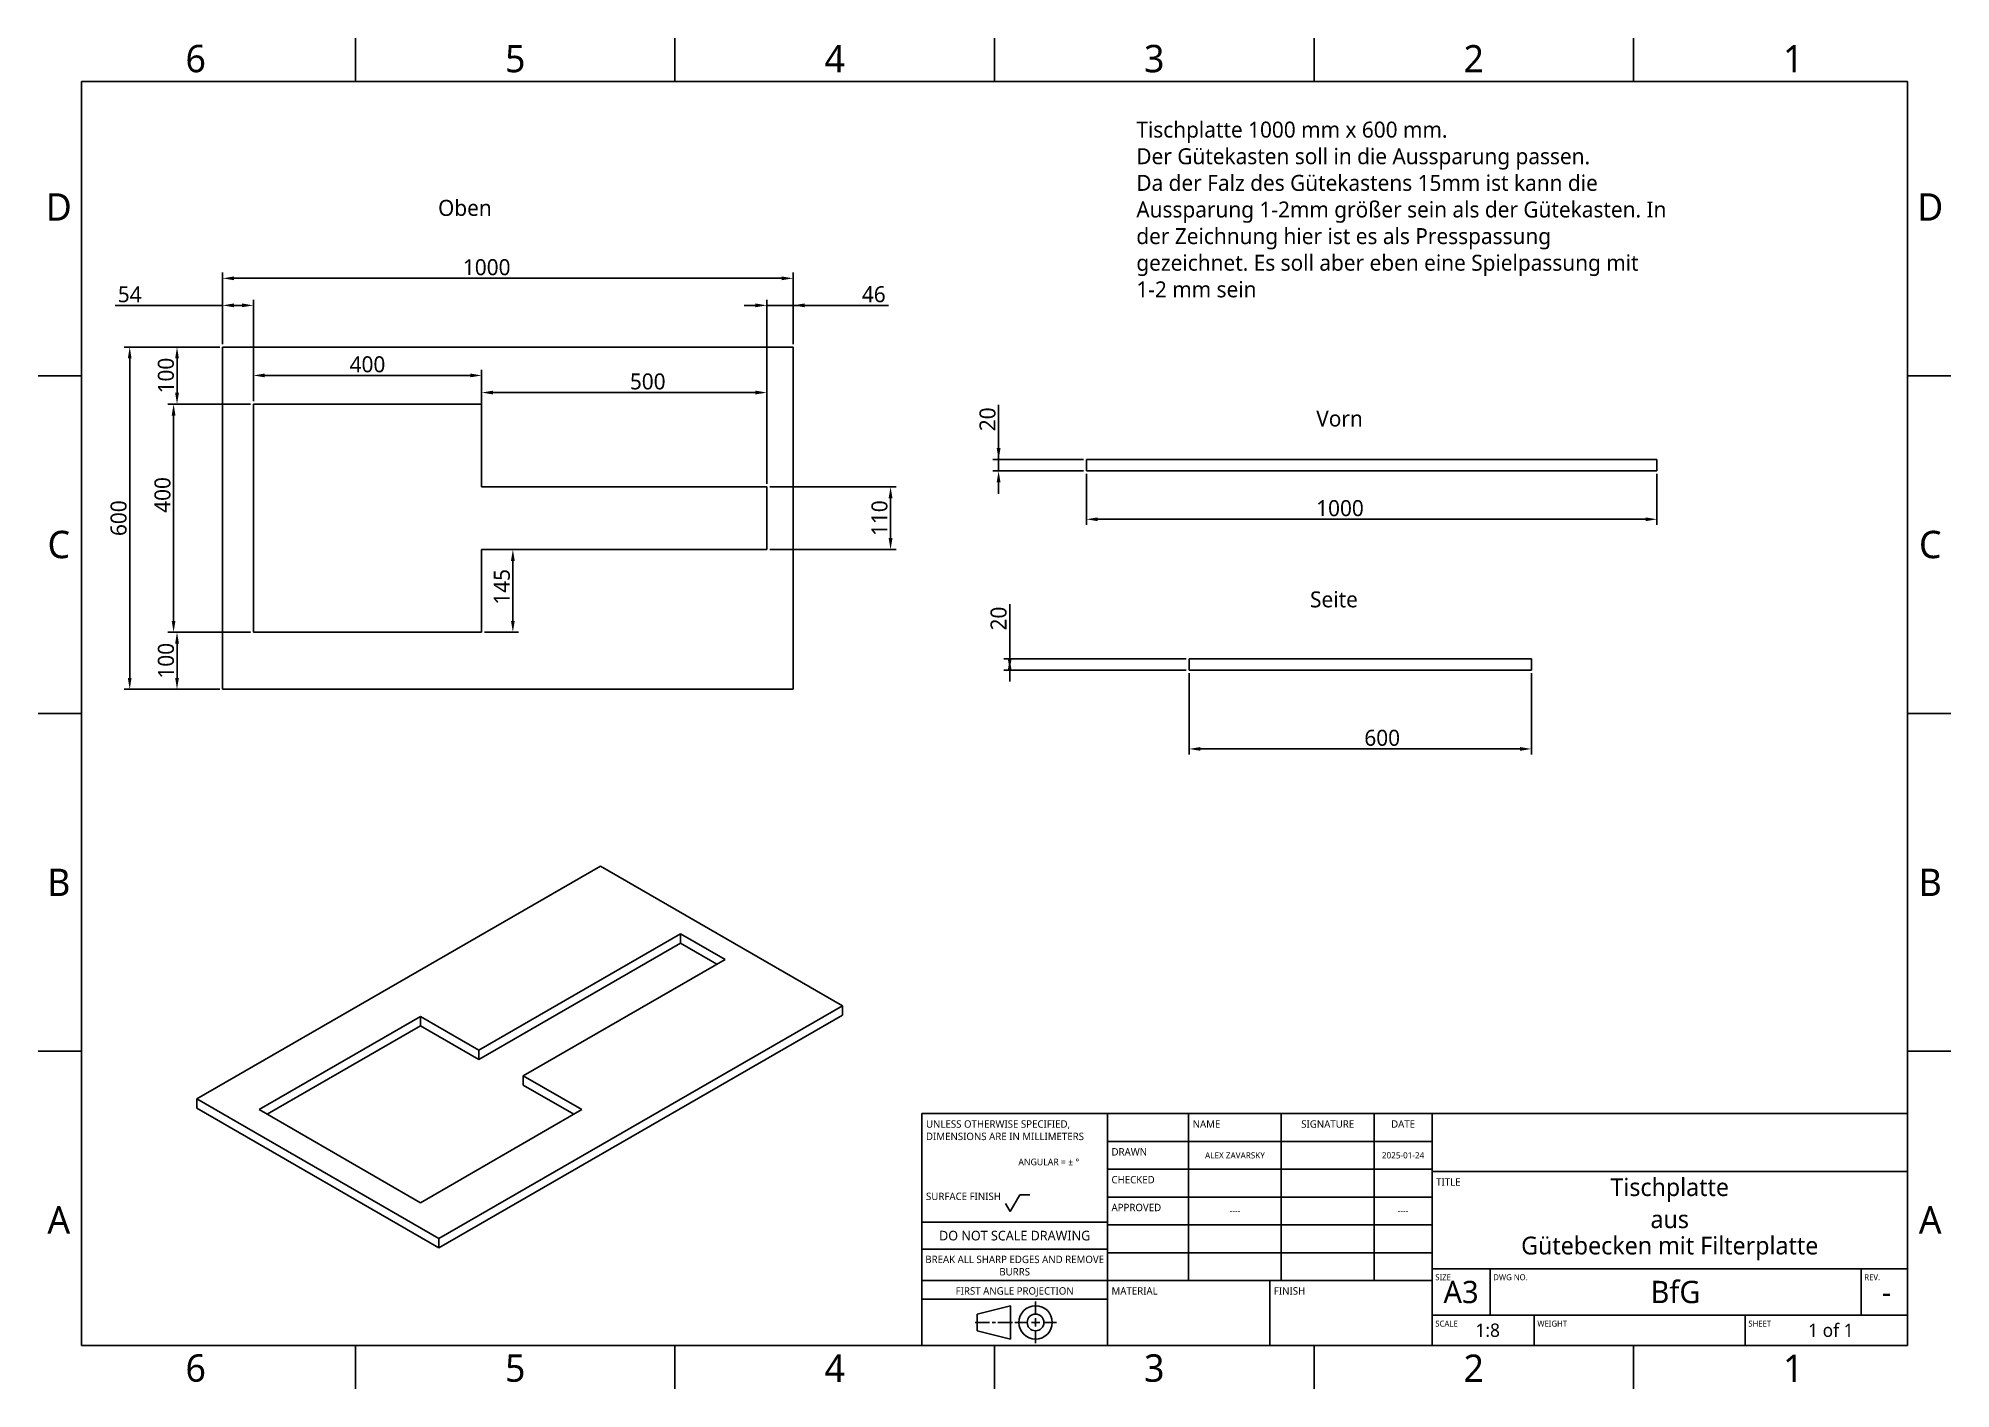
# Model space of a CAD drawing. Extents: x 1 to 420, y 0 to 296.
import ezdxf

# ---------------------------------------------------------------- set-up
doc = ezdxf.new("R2010")
doc.units = 0
doc.header["$LTSCALE"] = 12.7
doc.header["$MEASUREMENT"] = 0
doc.header["$PDMODE"] = 33
doc.header["$PDSIZE"] = 1
doc.layers.get('DEFPOINTS').update_dxf_attribs({"linetype": 'CONTINUOUS'})
for name, color, linetype in [('ANNOTATION_TEXT', 7, 'CONTINUOUS'), ('BORDER_FRAME', 7, 'CONTINUOUS'), ('BORDER_ZONES', 7, 'CONTINUOUS'), ('TITLE_BLOCK', 7, 'CONTINUOUS'), ('VISIBLE', 7, 'CONTINUOUS')]:
    doc.layers.add(name, color=color, linetype=linetype)
doc.styles.add('ONSHAPE-STANDARD', font='NotoSans-Regular.ttf')
doc.styles.add('ONSHAPE-STANDARD-DIMENSION', font='')
doc.styles.add('ONSHAPE-STANDARD-FIELDS', font='')
doc.styles.add('ONSHAPE-STANDARD-NOTESTYLE', font='Noto Sans', dxfattribs={"height": 3.5})
doc.styles.get('ONSHAPE-STANDARD-DIMENSION').set_extended_font_data('Noto Sans')
doc.styles.get('ONSHAPE-STANDARD-FIELDS').set_extended_font_data('Noto Sans')
doc.dimstyles.new('ONSHAPE-ISO-25$0', dxfattribs={"dimtxt": 3.5, "dimasz": 2.5, "dimexe": 1.25, "dimexo": 0.625, "dimtad": 1, "dimtxsty": 'ONSHAPE-STANDARD-DIMENSION', "dimcen": 2.5, "dimclrd": 7, "dimclre": 7, "dimclrt": 7, "dimadec": 1, "dimazin": 3, "dimtfac": 1, "dimtmove": 0, "dimatfit": 3})

# ---------------------------------------------------------------- blocks, each defined once
blk = doc.blocks.new('*D1')
at = {"layer": 'ANNOTATION_TEXT', "color": 7}
for p, q in [((41.38, 229.43), (41.38, 245.13)), ((43.88, 243.88), (163.88, 243.88)), ((166.38, 229.43), (166.38, 245.13))]:
    blk.add_line(p, q, dxfattribs=at)
for points in [[(43.88, 244.29), (43.88, 243.46), (41.38, 243.88)], [(163.88, 243.46), (163.88, 244.29), (166.38, 243.88)]]:
    blk.add_solid(points, dxfattribs=at)
at = {"layer": 'DEFPOINTS', "color": 0}
for p in [(166.38, 243.88), (166.38, 243.88), (41.38, 228.81), (166.38, 228.81)]:
    blk.add_point(p, dxfattribs=at)
at = {"layer": 'ANNOTATION_TEXT', "color": 7, "insert": (99.25, 246.3), "char_height": 3.5, "attachment_point": 5, "style": 'ONSHAPE-STANDARD-DIMENSION'}
blk.add_mtext('1000', dxfattribs=at)
blk = doc.blocks.new('*D2')
at = {"layer": 'ANNOTATION_TEXT', "color": 7}
for p, q in [((40.75, 228.81), (19.79, 228.81)), ((21.04, 226.31), (21.04, 156.31)), ((40.75, 153.81), (19.79, 153.81))]:
    blk.add_line(p, q, dxfattribs=at)
for points in [[(21.45, 226.31), (20.62, 226.31), (21.04, 228.81)], [(20.62, 156.31), (21.45, 156.31), (21.04, 153.81)]]:
    blk.add_solid(points, dxfattribs=at)
at = {"layer": 'DEFPOINTS', "color": 0}
for p in [(41.38, 228.81), (21.04, 153.81), (21.04, 153.81), (41.38, 153.81)]:
    blk.add_point(p, dxfattribs=at)
at = {"layer": 'ANNOTATION_TEXT', "color": 7, "insert": (18.62, 191.31), "char_height": 3.5, "attachment_point": 5, "rotation": 90, "style": 'ONSHAPE-STANDARD-DIMENSION'}
blk.add_mtext('600', dxfattribs=at)
blk = doc.blocks.new('*D3')
at = {"layer": 'ANNOTATION_TEXT', "color": 7}
for p, q in [((41.38, 229.43), (41.38, 239.2)), ((48.13, 216.93), (48.13, 239.2)), ((41.32, 237.95), (17.82, 237.95)), ((45.63, 237.95), (43.88, 237.95))]:
    blk.add_line(p, q, dxfattribs=at)
for points in [[(43.88, 238.37), (43.88, 237.54), (41.38, 237.95)], [(45.63, 237.54), (45.63, 238.37), (48.13, 237.95)]]:
    blk.add_solid(points, dxfattribs=at)
at = {"layer": 'DEFPOINTS', "color": 0}
for p in [(41.38, 237.95), (41.38, 237.95), (41.38, 228.81), (48.13, 216.31)]:
    blk.add_point(p, dxfattribs=at)
at = {"layer": 'ANNOTATION_TEXT', "color": 7, "insert": (21.04, 240.36), "char_height": 3.5, "attachment_point": 5, "style": 'ONSHAPE-STANDARD-DIMENSION'}
blk.add_mtext('54', dxfattribs=at)
blk = doc.blocks.new('*D4')
at = {"layer": 'ANNOTATION_TEXT', "color": 7}
for p, q in [((48.13, 216.93), (48.13, 223.84)), ((50.63, 222.59), (95.63, 222.59)), ((98.13, 216.93), (98.13, 223.84))]:
    blk.add_line(p, q, dxfattribs=at)
for points in [[(50.63, 223.01), (50.63, 222.18), (48.13, 222.59)], [(95.63, 222.18), (95.63, 223.01), (98.13, 222.59)]]:
    blk.add_solid(points, dxfattribs=at)
at = {"layer": 'DEFPOINTS', "color": 0}
for p in [(98.13, 222.59), (98.13, 222.59), (48.13, 216.31), (98.13, 216.31)]:
    blk.add_point(p, dxfattribs=at)
at = {"layer": 'ANNOTATION_TEXT', "color": 7, "insert": (73.13, 225.01), "char_height": 3.5, "attachment_point": 5, "style": 'ONSHAPE-STANDARD-DIMENSION'}
blk.add_mtext('400', dxfattribs=at)
blk = doc.blocks.new('*D5')
at = {"layer": 'ANNOTATION_TEXT', "color": 7}
for p, q in [((47.5, 216.31), (29.4, 216.31)), ((30.65, 168.81), (30.65, 213.81)), ((47.5, 166.31), (29.4, 166.31))]:
    blk.add_line(p, q, dxfattribs=at)
for points in [[(31.07, 213.81), (30.24, 213.81), (30.65, 216.31)], [(30.24, 168.81), (31.07, 168.81), (30.65, 166.31)]]:
    blk.add_solid(points, dxfattribs=at)
at = {"layer": 'DEFPOINTS', "color": 0}
for p in [(30.65, 216.31), (30.65, 216.31), (48.13, 216.31), (48.13, 166.31)]:
    blk.add_point(p, dxfattribs=at)
at = {"layer": 'ANNOTATION_TEXT', "color": 7, "insert": (28.23, 196.4), "char_height": 3.5, "attachment_point": 5, "rotation": 90, "style": 'ONSHAPE-STANDARD-DIMENSION'}
blk.add_mtext('400', dxfattribs=at)
blk = doc.blocks.new('*D6')
at = {"layer": 'ANNOTATION_TEXT', "color": 7}
for p, q in [((47.5, 166.31), (30.15, 166.31)), ((31.4, 163.81), (31.4, 156.31)), ((40.75, 153.81), (30.15, 153.81))]:
    blk.add_line(p, q, dxfattribs=at)
for points in [[(31.82, 163.81), (30.99, 163.81), (31.4, 166.31)], [(30.99, 156.31), (31.82, 156.31), (31.4, 153.81)]]:
    blk.add_solid(points, dxfattribs=at)
at = {"layer": 'DEFPOINTS', "color": 0}
for p in [(48.13, 166.31), (31.4, 153.81), (31.4, 153.81), (41.38, 153.81)]:
    blk.add_point(p, dxfattribs=at)
at = {"layer": 'ANNOTATION_TEXT', "color": 7, "insert": (28.98, 160.06), "char_height": 3.5, "attachment_point": 5, "rotation": 90, "style": 'ONSHAPE-STANDARD-DIMENSION'}
blk.add_mtext('100', dxfattribs=at)
blk = doc.blocks.new('*D7')
at = {"layer": 'ANNOTATION_TEXT', "color": 7}
for p, q in [((40.75, 228.81), (30.15, 228.81)), ((31.4, 218.81), (31.4, 226.31)), ((47.5, 216.31), (30.15, 216.31))]:
    blk.add_line(p, q, dxfattribs=at)
for points in [[(31.82, 226.31), (30.99, 226.31), (31.4, 228.81)], [(30.99, 218.81), (31.82, 218.81), (31.4, 216.31)]]:
    blk.add_solid(points, dxfattribs=at)
at = {"layer": 'DEFPOINTS', "color": 0}
for p in [(31.4, 228.81), (31.4, 228.81), (41.38, 228.81), (48.13, 216.31)]:
    blk.add_point(p, dxfattribs=at)
at = {"layer": 'ANNOTATION_TEXT', "color": 7, "insert": (28.98, 222.56), "char_height": 3.5, "attachment_point": 5, "rotation": 90, "style": 'ONSHAPE-STANDARD-DIMENSION'}
blk.add_mtext('100', dxfattribs=at)
blk = doc.blocks.new('*D8')
at = {"layer": 'ANNOTATION_TEXT', "color": 7}
for p, q in [((98.75, 184.43), (106.23, 184.43)), ((104.98, 168.81), (104.98, 181.93)), ((98.75, 166.31), (106.23, 166.31))]:
    blk.add_line(p, q, dxfattribs=at)
for points in [[(105.4, 181.93), (104.56, 181.93), (104.98, 184.43)], [(104.56, 168.81), (105.4, 168.81), (104.98, 166.31)]]:
    blk.add_solid(points, dxfattribs=at)
at = {"layer": 'DEFPOINTS', "color": 0}
for p in [(98.13, 184.43), (104.98, 184.43), (104.98, 184.43), (98.13, 166.31)]:
    blk.add_point(p, dxfattribs=at)
at = {"layer": 'ANNOTATION_TEXT', "color": 7, "insert": (102.58, 176.26), "char_height": 3.5, "attachment_point": 5, "rotation": 90, "style": 'ONSHAPE-STANDARD-DIMENSION'}
blk.add_mtext('145', dxfattribs=at)
blk = doc.blocks.new('*D9')
at = {"layer": 'ANNOTATION_TEXT', "color": 7}
for p, q in [((161.25, 198.18), (188.98, 198.18)), ((187.73, 195.68), (187.73, 186.93)), ((161.25, 184.43), (188.98, 184.43))]:
    blk.add_line(p, q, dxfattribs=at)
for points in [[(188.15, 195.68), (187.31, 195.68), (187.73, 198.18)], [(187.31, 186.93), (188.15, 186.93), (187.73, 184.43)]]:
    blk.add_solid(points, dxfattribs=at)
at = {"layer": 'DEFPOINTS', "color": 0}
for p in [(160.63, 198.18), (160.63, 184.43), (187.73, 184.43), (187.73, 184.43)]:
    blk.add_point(p, dxfattribs=at)
at = {"layer": 'ANNOTATION_TEXT', "color": 7, "insert": (185.31, 191.31), "char_height": 3.5, "attachment_point": 5, "rotation": 90, "style": 'ONSHAPE-STANDARD-DIMENSION'}
blk.add_mtext('110', dxfattribs=at)
blk = doc.blocks.new('*D10')
at = {"layer": 'ANNOTATION_TEXT', "color": 7}
for p, q in [((160.63, 198.81), (160.63, 239.2)), ((166.38, 229.43), (166.38, 239.2)), ((158.13, 237.95), (155.63, 237.95)), ((160.63, 237.95), (166.32, 237.95)), ((166.44, 237.95), (187.3, 237.95)), ((168.88, 237.95), (171.38, 237.95))]:
    blk.add_line(p, q, dxfattribs=at)
for points in [[(158.13, 237.54), (158.13, 238.37), (160.63, 237.95)], [(168.88, 238.37), (168.88, 237.54), (166.38, 237.95)]]:
    blk.add_solid(points, dxfattribs=at)
at = {"layer": 'DEFPOINTS', "color": 0}
for p in [(166.38, 237.95), (166.38, 237.95), (166.38, 228.81), (160.63, 198.18)]:
    blk.add_point(p, dxfattribs=at)
at = {"layer": 'ANNOTATION_TEXT', "color": 7, "insert": (184.05, 240.37), "char_height": 3.5, "attachment_point": 5, "style": 'ONSHAPE-STANDARD-DIMENSION'}
blk.add_mtext('46', dxfattribs=at)
blk = doc.blocks.new('*D11')
at = {"layer": 'ANNOTATION_TEXT', "color": 7}
for p, q in [((98.13, 198.81), (98.13, 220.09)), ((100.63, 218.84), (158.13, 218.84)), ((160.63, 198.81), (160.63, 220.09))]:
    blk.add_line(p, q, dxfattribs=at)
for points in [[(100.63, 219.26), (100.63, 218.43), (98.13, 218.84)], [(158.13, 218.43), (158.13, 219.26), (160.63, 218.84)]]:
    blk.add_solid(points, dxfattribs=at)
at = {"layer": 'DEFPOINTS', "color": 0}
for p in [(160.63, 218.84), (160.63, 218.84), (98.13, 198.18), (160.63, 198.18)]:
    blk.add_point(p, dxfattribs=at)
at = {"layer": 'ANNOTATION_TEXT', "color": 7, "insert": (134.53, 221.26), "char_height": 3.5, "attachment_point": 5, "style": 'ONSHAPE-STANDARD-DIMENSION'}
blk.add_mtext('500', dxfattribs=at)
blk = doc.blocks.new('*D12')
at = {"layer": 'ANNOTATION_TEXT', "color": 7}
for p, q in [((211.4, 204.17), (211.4, 216.16)), ((211.4, 206.67), (211.4, 209.17)), ((230, 204.17), (210.15, 204.17)), ((230, 201.67), (210.15, 201.67)), ((211.4, 201.67), (211.4, 204.17)), ((211.4, 199.17), (211.4, 196.67))]:
    blk.add_line(p, q, dxfattribs=at)
for points in [[(210.98, 206.67), (211.82, 206.67), (211.4, 204.17)], [(211.82, 199.17), (210.98, 199.17), (211.4, 201.67)]]:
    blk.add_solid(points, dxfattribs=at)
at = {"layer": 'DEFPOINTS', "color": 0}
for p in [(211.4, 204.17), (211.4, 204.17), (230.63, 204.17), (230.63, 201.67)]:
    blk.add_point(p, dxfattribs=at)
at = {"layer": 'ANNOTATION_TEXT', "color": 7, "insert": (208.98, 212.98), "char_height": 3.5, "attachment_point": 5, "rotation": 90, "style": 'ONSHAPE-STANDARD-DIMENSION'}
blk.add_mtext('20', dxfattribs=at)
blk = doc.blocks.new('*D13')
at = {"layer": 'ANNOTATION_TEXT', "color": 7}
for p, q in [((230.63, 201.04), (230.63, 189.82)), ((355.63, 201.04), (355.63, 189.82)), ((233.13, 191.07), (353.13, 191.07))]:
    blk.add_line(p, q, dxfattribs=at)
for points in [[(233.13, 191.48), (233.13, 190.65), (230.63, 191.07)], [(353.13, 190.65), (353.13, 191.48), (355.63, 191.07)]]:
    blk.add_solid(points, dxfattribs=at)
at = {"layer": 'DEFPOINTS', "color": 0}
for p in [(230.63, 201.67), (355.63, 201.67), (355.63, 191.07), (355.63, 191.07)]:
    blk.add_point(p, dxfattribs=at)
at = {"layer": 'ANNOTATION_TEXT', "color": 7, "insert": (286.19, 193.49), "char_height": 3.5, "attachment_point": 5, "style": 'ONSHAPE-STANDARD-DIMENSION'}
blk.add_mtext('1000', dxfattribs=at)
blk = doc.blocks.new('*D14')
at = {"layer": 'ANNOTATION_TEXT', "color": 7}
for p, q in [((213.83, 160.49), (213.83, 172.49)), ((252.51, 160.49), (212.58, 160.49)), ((213.83, 160.49), (213.83, 157.99)), ((252.51, 157.99), (212.58, 157.99)), ((213.83, 157.99), (213.83, 155.49))]:
    blk.add_line(p, q, dxfattribs=at)
for points in [[(213.42, 160.49), (214.25, 160.49), (213.83, 157.99)], [(214.25, 157.99), (213.42, 157.99), (213.83, 160.49)]]:
    blk.add_solid(points, dxfattribs=at)
at = {"layer": 'DEFPOINTS', "color": 0}
for p in [(213.83, 160.49), (213.83, 160.49), (253.13, 160.49), (253.13, 157.99)]:
    blk.add_point(p, dxfattribs=at)
at = {"layer": 'ANNOTATION_TEXT', "color": 7, "insert": (211.41, 169.31), "char_height": 3.5, "attachment_point": 5, "rotation": 90, "style": 'ONSHAPE-STANDARD-DIMENSION'}
blk.add_mtext('20', dxfattribs=at)
blk = doc.blocks.new('*D15')
at = {"layer": 'ANNOTATION_TEXT', "color": 7}
for p, q in [((253.13, 157.37), (253.13, 139.48)), ((328.13, 157.37), (328.13, 139.48)), ((325.63, 140.73), (255.63, 140.73))]:
    blk.add_line(p, q, dxfattribs=at)
for points in [[(255.63, 141.15), (255.63, 140.32), (253.13, 140.73)], [(325.63, 140.32), (325.63, 141.15), (328.13, 140.73)]]:
    blk.add_solid(points, dxfattribs=at)
at = {"layer": 'DEFPOINTS', "color": 0}
for p in [(253.13, 157.99), (328.13, 157.99), (253.13, 140.73), (253.13, 140.73)]:
    blk.add_point(p, dxfattribs=at)
at = {"layer": 'ANNOTATION_TEXT', "color": 7, "insert": (295.44, 143.15), "char_height": 3.5, "attachment_point": 5, "style": 'ONSHAPE-STANDARD-DIMENSION'}
blk.add_mtext('600', dxfattribs=at)

msp = doc.modelspace()

# ---------------------------------------------------------------- linework, layer by layer
at = {"layer": 'BORDER_FRAME'}
for p, q in [((10.5, 10), (10.5, 287)), ((10.5, 287), (410.5, 287)), ((410.5, 287), (410.5, 10)), ((410.5, 10), (10.5, 10))]:
    msp.add_line(p, q, dxfattribs=at)
at = {"layer": 'BORDER_ZONES'}
for p, q in [((70.5, 287), (70.5, 296.5)), ((140.5, 287), (140.5, 296.5)), ((210.5, 287), (210.5, 296.5)), ((280.5, 287), (280.5, 296.5)), ((350.5, 287), (350.5, 296.5)), ((10.5, 222.5), (1, 222.5)), ((410.5, 222.5), (420, 222.5)), ((10.5, 148.5), (1, 148.5)), ((410.5, 148.5), (420, 148.5)), ((10.5, 74.5), (1, 74.5)), ((410.5, 74.5), (420, 74.5)), ((70.5, 10), (70.5, 0.5)), ((140.5, 10), (140.5, 0.5)), ((210.5, 10), (210.5, 0.5)), ((280.5, 10), (280.5, 0.5)), ((350.5, 10), (350.5, 0.5))]:
    msp.add_line(p, q, dxfattribs=at)
at = {"layer": 'TITLE_BLOCK'}
for p, q in [((194.6, 10), (194.6, 60.8)), ((194.6, 60.8), (235.24, 60.8)), ((235.24, 10), (235.24, 60.8)), ((235.24, 60.8), (306.36, 60.8)), ((253.02, 24.224), (253.02, 60.8)), ((273.34, 24.224), (273.34, 60.8)), ((293.66, 24.224), (293.66, 60.8)), ((306.36, 10), (306.36, 60.8)), ((306.36, 60.8), (410.5, 60.8)), ((235.24, 54.704), (306.36, 54.704)), ((235.24, 48.608), (306.36, 48.608)), ((306.36, 48.1), (410.5, 48.1)), ((213.904, 39.3298), (216.0376, 43.0253)), ((216.0376, 43.0253), (218.2728, 43.0253)), ((235.24, 42.512), (306.36, 42.512)), ((212.888, 41.0896), (213.904, 39.3298)), ((194.6, 37.0256), (235.24, 37.0256)), ((235.24, 36.416), (306.36, 36.416)), ((194.6, 31.1328), (235.24, 31.1328)), ((235.24, 30.32), (306.36, 30.32)), ((306.36, 26.764), (410.5, 26.764)), ((319.06, 16.604), (319.06, 26.764)), ((400.34, 16.604), (400.34, 26.764)), ((194.6, 24.224), (235.24, 24.224)), ((235.24, 24.224), (306.36, 24.224)), ((270.8, 10), (270.8, 24.224)), ((194.6, 20.16), (235.24, 20.16)), ((214.0056, 18.697), (206.6904, 16.8682)), ((206.6904, 16.8682), (206.6904, 13.2106)), ((214.0056, 11.3818), (214.0056, 18.697)), ((219.492, 16.8682), (219.492, 19.6114)), ((209.4336, 15.0394), (206.2332, 15.0394)), ((206.6904, 13.2106), (214.0056, 11.3818)), ((210.7138, 15.0394), (209.9822, 15.0394)), ((211.2624, 15.0394), (214.4628, 15.0394)), ((217.6632, 15.0394), (214.92, 15.0394)), ((220.4064, 15.0394), (218.5776, 15.0394)), ((219.492, 15.9538), (219.492, 14.125)), ((219.492, 13.2106), (219.492, 10.4674)), ((221.3208, 15.0394), (224.064, 15.0394)), ((306.36, 16.604), (410.5, 16.604)), ((328.712, 10), (328.712, 16.604)), ((374.94, 10), (374.94, 16.604)), ((194.6, 10), (235.24, 10))]:
    msp.add_line(p, q, dxfattribs=at)
for radius in [3.6576, 1.8288]:
    msp.add_circle((219.492, 15.0394), radius, dxfattribs=at)
at = {"layer": 'VISIBLE'}
for p, q in [((41.3783, 228.807), (41.3783, 153.807)), ((41.3783, 228.807), (166.3783, 228.807)), ((166.3783, 228.807), (166.3783, 153.807)), ((48.1283, 216.307), (98.1283, 216.307)), ((48.1283, 166.307), (48.1283, 216.307)), ((98.1283, 216.307), (98.1283, 198.182)), ((230.6293, 204.1652), (355.6293, 204.1652)), ((230.6293, 201.6652), (230.6293, 204.1652)), ((230.6293, 201.6652), (355.6293, 201.6652)), ((355.6293, 201.6652), (355.6293, 204.1652)), ((98.1283, 198.182), (160.6283, 198.182)), ((160.6283, 198.182), (160.6283, 184.432)), ((98.1283, 184.432), (98.1283, 166.307)), ((160.6283, 184.432), (98.1283, 184.432)), ((98.1283, 166.307), (48.1283, 166.307)), ((253.1312, 160.4938), (328.1312, 160.4938)), ((253.1312, 157.9938), (253.1312, 160.4938)), ((328.1312, 157.9938), (328.1312, 160.4938)), ((253.1312, 157.9938), (328.1312, 157.9938)), ((41.3783, 153.807), (166.3783, 153.807)), ((35.7591, 64.023), (124.1475, 115.0541)), ((124.1475, 115.0541), (177.1805, 84.4354)), ((97.5426, 74.6885), (141.7367, 100.204)), ((97.5426, 72.6473), (141.7367, 98.1628)), ((141.7367, 98.1628), (141.7367, 100.204)), ((141.7367, 100.204), (151.4595, 94.5906)), ((141.7367, 98.1628), (149.6917, 93.57)), ((151.4595, 94.5906), (107.2653, 69.0751)), ((88.7921, 33.4044), (177.1805, 84.4354)), ((177.1805, 82.3942), (177.1805, 84.4354)), ((49.3709, 61.6756), (84.7262, 82.088)), ((51.1387, 60.655), (84.7262, 80.0468)), ((84.7262, 80.0468), (84.7262, 82.088)), ((84.7262, 82.088), (97.5426, 74.6885)), ((84.7262, 80.0468), (97.5426, 72.6473)), ((88.7921, 31.3632), (177.1805, 82.3942)), ((97.5426, 72.6473), (97.5426, 74.6885)), ((107.2653, 67.0338), (107.2653, 69.0751)), ((107.2653, 69.0751), (120.0816, 61.6756)), ((35.7591, 64.023), (88.7921, 33.4044)), ((35.7591, 61.9818), (35.7591, 64.023)), ((107.2653, 67.0338), (118.3138, 60.655)), ((35.7591, 61.9818), (88.7921, 31.3632)), ((84.7262, 41.2632), (49.3709, 61.6756)), ((120.0816, 61.6756), (84.7262, 41.2632)), ((88.7921, 31.3632), (88.7921, 33.4044))]:
    msp.add_line(p, q, dxfattribs=at)

# ---------------------------------------------------------------- texts
at = {"layer": 'ANNOTATION_TEXT', "char_height": 3.5, "attachment_point": 1, "style": 'ONSHAPE-STANDARD-NOTESTYLE'}
for s, insert, width in [('Tischplatte 1000 mm x 600 mm.\\PDer Gütekasten soll in die Aussparung passen.\\PDa der Falz des Gütekastens 15mm ist kann die Aussparung 1-2mm größer sein als der Gütekasten. In der Zeichnung hier ist es als Presspassung gezeichnet. Es soll aber eben eine Spielpassung mit 1-2 mm sein', (241.5765, 278.2178), 116.008376), ('Oben', (88.5993, 261.0642), 12.185627), ('Vorn', (280.9991, 214.9013), 12.799167), ('Seite', (279.6378, 175.2612), 11.208106)]:
    msp.add_mtext(s, dxfattribs=dict(at, insert=insert, width=width))
at = {"layer": 'BORDER_ZONES', "char_height": 6, "attachment_point": 5, "style": 'ONSHAPE-STANDARD'}
for s, insert in [('6', (35.5, 292)), ('5', (105.5, 292)), ('4', (175.5, 292)), ('3', (245.5, 292)), ('2', (315.5, 292)), ('1', (385.5, 292)), ('D', (5.5, 259.5)), ('D', (415.5, 259.5)), ('C', (5.5, 185.5)), ('C', (415.5, 185.5)), ('B', (5.5, 111.5)), ('B', (415.5, 111.5)), ('A', (5.5, 37.5)), ('A', (415.5, 37.5)), ('6', (35.5, 5)), ('5', (105.5, 5)), ('4', (175.5, 5)), ('3', (245.5, 5)), ('2', (315.5, 5)), ('1', (385.5, 5))]:
    msp.add_mtext(s, dxfattribs=dict(at, insert=insert))
at = {"layer": 'TITLE_BLOCK'}
for s, insert, char_height, width, attachment_point, style in [('UNLESS OTHERWISE SPECIFIED, DIMENSIONS ARE IN MILLIMETERS', (195.4941, 59.337), 1.6256, 39.8272, 1, 'ONSHAPE-STANDARD'), ('NAME', (253.9141, 59.337), 1.6256, 19.9136, 1, 'ONSHAPE-STANDARD'), ('SIGNATURE', (283.5, 59.337), 1.6256, 19.9136, 2, 'ONSHAPE-STANDARD'), ('DATE', (300.01, 59.337), 1.6256, 12.446, 2, 'ONSHAPE-STANDARD'), ('^JANGULAR = ± °^J', (215.7247, 53.3873), 1.46304, 19.9136, 1, 'ONSHAPE-STANDARD'), ('DRAWN', (236.1341, 53.241), 1.6256, 17.4244, 1, 'ONSHAPE-STANDARD'), ('ALEX ZAVARSKY', (263.18, 51.656), 1.365504, 20.32, 5, 'ONSHAPE-STANDARD-FIELDS'), ('2025-01-24', (300.01, 51.656), 1.3655, 12.7, 5, 'ONSHAPE-STANDARD-FIELDS'), ('CHECKED', (236.1341, 47.145), 1.6256, 17.4244, 1, 'ONSHAPE-STANDARD'), ('TITLE', (307.2541, 46.637), 1.6256, 12.446, 1, 'ONSHAPE-STANDARD'), ('Tischplatte', (358.43, 44.036), 3.90144, 93.98, 5, 'ONSHAPE-STANDARD-FIELDS'), ('SURFACE FINISH', (195.4941, 43.4874), 1.6256, 19.9136, 1, 'ONSHAPE-STANDARD'), ('APPROVED', (236.1341, 41.049), 1.6256, 17.4244, 1, 'ONSHAPE-STANDARD'), ('----', (263.18, 39.464), 1.3655, 20.32, 5, 'ONSHAPE-STANDARD-FIELDS'), ('----', (300.01, 39.464), 1.3655, 12.7, 5, 'ONSHAPE-STANDARD-FIELDS'), ('aus', (358.43, 37.6352), 3.90144, 93.98, 5, 'ONSHAPE-STANDARD-FIELDS'), ('DO NOT SCALE DRAWING', (214.92, 35.1236), 2.11328, 39.8272, 2, 'ONSHAPE-STANDARD'), ('Gütebecken mit Filterplatte', (358.43, 31.2344), 3.90144, 93.98, 5, 'ONSHAPE-STANDARD-FIELDS'), ('BREAK ALL SHARP EDGES AND REMOVE BURRS', (214.92, 29.6698), 1.6256, 39.8272, 2, 'ONSHAPE-STANDARD'), ('SIZE', (307.0753, 25.5936), 1.30048, 12.446, 1, 'ONSHAPE-STANDARD'), ('DWG NO.', (319.7753, 25.5936), 1.30048, 79.6544, 1, 'ONSHAPE-STANDARD'), ('REV.', (401.0553, 25.5936), 1.30048, 9.9568, 1, 'ONSHAPE-STANDARD'), ('FIRST ANGLE PROJECTION', (214.92, 22.761), 1.6256, 39.8272, 2, 'ONSHAPE-STANDARD'), ('MATERIAL', (236.1341, 22.761), 1.6256, 34.8488, 1, 'ONSHAPE-STANDARD'), ('FINISH', (271.6941, 22.761), 1.6256, 34.8488, 1, 'ONSHAPE-STANDARD'), ('A3', (312.71, 21.684), 4.8768, 12.7, 5, 'ONSHAPE-STANDARD-FIELDS'), ('BfG', (359.7, 21.684), 4.8768, 81.28, 5, 'ONSHAPE-STANDARD-FIELDS'), ('-', (405.928, 21.684), 4.8768, 9.144, 5, 'ONSHAPE-STANDARD-FIELDS'), ('SCALE', (307.0753, 15.4336), 1.30048, 21.90496, 1, 'ONSHAPE-STANDARD'), ('1:8', (318.552, 13.302), 2.92608, 20.32, 5, 'ONSHAPE-STANDARD-FIELDS'), ('WEIGHT', (329.4273, 15.4336), 1.30048, 45.30344, 1, 'ONSHAPE-STANDARD'), ('SHEET', (375.6553, 15.4336), 1.30048, 34.8488, 1, 'ONSHAPE-STANDARD'), ('1 of 1', (393.736, 13.302), 2.92608, 33.528, 5, 'ONSHAPE-STANDARD-FIELDS')]:
    msp.add_mtext(s, dxfattribs=dict(at, insert=insert, char_height=char_height, width=width, attachment_point=attachment_point, style=style))

# ---------------------------------------------------------------- dimensions: what is measured, and where the dimension line sits
at = {"layer": 'ANNOTATION_TEXT'}
for base, p1, p2, picture, middle in [((166.3783, 243.8774), (41.3783, 228.807), (166.3783, 228.807), '*D1', (99.2506, 243.8774)), ((41.3783, 237.954), (48.1283, 216.307), (41.3783, 228.807), '*D3', (21.0376, 237.954)), ((166.3783, 237.954), (160.6283, 198.182), (166.3783, 228.807), '*D10', (184.0497, 237.954)), ((98.1283, 222.5922), (48.1283, 216.307), (98.1283, 216.307), '*D4', (73.1283, 222.5922)), ((160.6283, 218.8422), (98.1283, 198.182), (160.6283, 198.182), '*D11', (134.5308, 218.8422)), ((355.6293, 191.0683), (230.6293, 201.6652), (355.6293, 201.6652), '*D13', (286.1878, 191.0683)), ((253.1312, 140.7331), (328.1312, 157.9938), (253.1312, 157.9938), '*D15', (295.444, 140.7331))]:
    dim = msp.add_linear_dim(base=base, p1=p1, p2=p2, dimstyle='ONSHAPE-ISO-25$0', override={"dimlfac": 8, "dimpost": ''}, dxfattribs=at)
    dim.commit()
    dim.dimension.update_dxf_attribs({"geometry": picture, "text_midpoint": middle, "dimtype": 160})
for base, p1, p2, picture, middle in [((21.0376, 153.807), (41.3783, 228.807), (41.3783, 153.807), '*D2', (21.0376, 191.307)), ((31.4036, 228.807), (48.1283, 216.307), (41.3783, 228.807), '*D7', (31.4036, 222.557)), ((30.6536, 216.307), (48.1283, 166.307), (48.1283, 216.307), '*D5', (30.6536, 196.3974)), ((211.3992, 204.1652), (230.6293, 201.6652), (230.6293, 204.1652), '*D12', (211.3992, 212.9814)), ((187.7286, 184.432), (160.6283, 198.182), (160.6283, 184.432), '*D9', (187.7286, 191.307)), ((104.9794, 184.432), (98.1283, 166.307), (98.1283, 184.432), '*D8', (104.9794, 176.257)), ((213.8319, 160.4938), (253.1312, 157.9938), (253.1312, 160.4938), '*D14', (213.8319, 169.3101)), ((31.4036, 153.807), (48.1283, 166.307), (41.3783, 153.807), '*D6', (31.4036, 160.057))]:
    dim = msp.add_linear_dim(base=base, p1=p1, p2=p2, angle=90, dimstyle='ONSHAPE-ISO-25$0', override={"dimlfac": 8, "dimpost": ''}, dxfattribs=at)
    dim.commit()
    dim.dimension.update_dxf_attribs({"geometry": picture, "text_midpoint": middle, "dimtype": 160})

doc.saveas('drawing.dxf')
